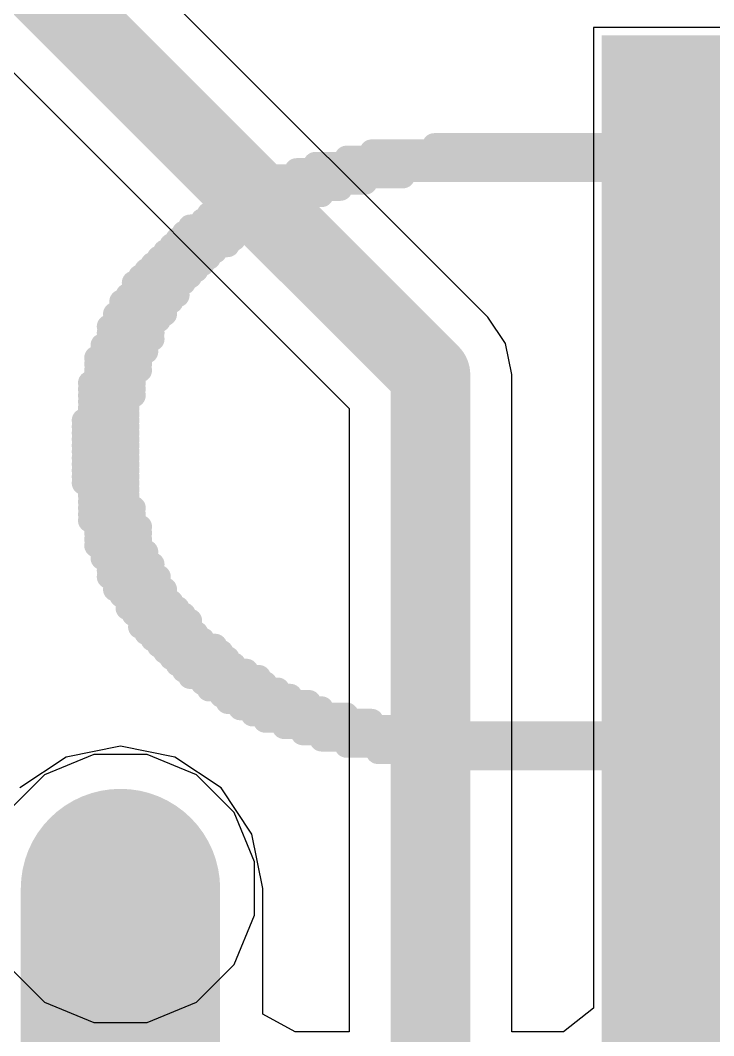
# Model space of a CAD drawing. Header units: inches. Extents: x -4 to 389, y 0 to 108.
# Drawn here: x 40.016 to 42.225, y 2.681 to 5.916 of the extents above; entities that cross this region are included whole.
import ezdxf

# ---------------------------------------------------------------- set-up
doc = ezdxf.new("R2010")
doc.units = ezdxf.units.IN
for name, color, linetype in [('Bottom Layer', 5, 'Continuous'), ('Bottom Overlay', 54, 'Continuous'), ('Drill Drawing', 1, 'Continuous'), ('Signal_1', 16, 'Continuous'), ('Signal_2', 76, 'Continuous'), ('Top Layer', 1, 'Continuous'), ('Top Paste', 8, 'Continuous'), ('Top Solder', 216, 'Continuous'), ('Via Holes', 16, 'Continuous')]:
    doc.layers.add(name, color=color, linetype=linetype)

msp = doc.modelspace()

# ---------------------------------------------------------------- hatches: boundary and pattern name
at = {"layer": 'Bottom Layer'}
h = msp.add_hatch(color=5, dxfattribs=at)
edge = h.paths.add_edge_path()
edge.add_arc((40.3352, 3.1496), 0.3, 0, 360)
at = {"layer": 'Signal_1'}
h = msp.add_hatch(color=16, dxfattribs=at)
edge = h.paths.add_edge_path()
edge.add_arc((40.3352, 3.1496), 0.3, 0, 360)
at = {"layer": 'Signal_2'}
h = msp.add_hatch(color=76, dxfattribs=at)
edge = h.paths.add_edge_path()
edge.add_arc((40.3352, 3.1496), 0.3, 0, 360)
at = {"layer": 'Top Layer'}
msp.add_hatch(color=1, dxfattribs=at).paths.add_polyline_path([(42.6692, 1.5662), (41.9692, 1.5662), (41.9692, 5.7662), (42.6692, 5.7662)])
h = msp.add_hatch(color=1, dxfattribs=at)
edge = h.paths.add_edge_path()
edge.add_arc((40.3352, 3.1496), 0.3, 0, 360)
at = {"layer": 'Top Paste'}
msp.add_hatch(color=8, dxfattribs=at).paths.add_polyline_path([(42.6692, 1.5662), (41.9692, 1.5662), (41.9692, 5.7662), (42.6692, 5.7662)])
at = {"layer": 'Top Solder'}
msp.add_hatch(color=216, dxfattribs=at).paths.add_polyline_path([(42.7708, 1.4646), (41.8676, 1.4646), (41.8676, 5.8678), (42.7708, 5.8678)])
at = {"layer": 'Via Holes'}
h = msp.add_hatch(color=7, dxfattribs=at)
edge = h.paths.add_edge_path()
edge.add_arc((40.3352, 3.1496), 0.15, 0, 360)

# ---------------------------------------------------------------- linework, layer by layer
at = {"layer": 'Bottom Layer'}
for p, q in [((40.2503, 3.5766), (40.0933, 3.5116)), ((40.4202, 3.5766), (40.2503, 3.5766)), ((40.5771, 3.5116), (40.4202, 3.5766)), ((40.0933, 3.5116), (39.9732, 3.3915)), ((40.6972, 3.3915), (40.5771, 3.5116)), ((40.7622, 3.2345), (40.6972, 3.3915)), ((40.7622, 3.0647), (40.7622, 3.2345)), ((40.6972, 2.9077), (40.7622, 3.0647)), ((39.9732, 2.9077), (40.0933, 2.7876)), ((40.5771, 2.7876), (40.6972, 2.9077)), ((40.0933, 2.7876), (40.2503, 2.7226)), ((40.4202, 2.7226), (40.5771, 2.7876)), ((40.2503, 2.7226), (40.4202, 2.7226))]:
    msp.add_line(p, q, dxfattribs=at)
at = {"layer": 'Bottom Overlay'}
for points in [[(41.1354, 5.4985, 0.0762, 0.0762, 0), (42.1125, 5.4985, 0.0762, 0.0762, 0)], [(41.3348, 5.5184, 0.0762, 0.0762, 0), (42.1125, 5.5184, 0.0762, 0.0762, 0)], [(41.0557, 5.4786, 0.0762, 0.0762, 0), (42.1125, 5.4786, 0.0762, 0.0762, 0)], [(40.8961, 5.4387, 0.0762, 0.0762, 0), (42.1125, 5.4387, 0.0762, 0.0762, 0)], [(40.956, 5.4586, 0.0762, 0.0762, 0), (42.1125, 5.4586, 0.0762, 0.0762, 0)], [(40.7964, 5.3988, 0.0762, 0.0762, 0), (41.1155, 5.3988, 0.0762, 0.0762, 0)], [(40.8363, 5.4187, 0.0762, 0.0762, 0), (41.2351, 5.4187, 0.0762, 0.0762, 0)], [(40.7566, 5.3789, 0.0762, 0.0762, 0), (41.0357, 5.3789, 0.0762, 0.0762, 0)], [(40.6768, 5.339, 0.0762, 0.0762, 0), (40.9161, 5.339, 0.0762, 0.0762, 0)], [(40.7167, 5.3589, 0.0762, 0.0762, 0), (40.9759, 5.3589, 0.0762, 0.0762, 0)], [(40.6569, 5.319, 0.0762, 0.0762, 0), (40.8762, 5.319, 0.0762, 0.0762, 0)], [(40.597, 5.2792, 0.0762, 0.0762, 0), (40.7964, 5.2792, 0.0762, 0.0762, 0)], [(40.617, 5.2991, 0.0762, 0.0762, 0), (40.8164, 5.2991, 0.0762, 0.0762, 0)], [(40.5372, 5.2393, 0.0762, 0.0762, 0), (40.7167, 5.2393, 0.0762, 0.0762, 0)], [(40.5572, 5.2592, 0.0762, 0.0762, 0), (40.7566, 5.2592, 0.0762, 0.0762, 0)], [(40.5173, 5.2193, 0.0762, 0.0762, 0), (40.6967, 5.2193, 0.0762, 0.0762, 0)], [(40.4774, 5.1795, 0.0762, 0.0762, 0), (40.6369, 5.1795, 0.0762, 0.0762, 0)], [(40.4973, 5.1994, 0.0762, 0.0762, 0), (40.6768, 5.1994, 0.0762, 0.0762, 0)], [(40.4375, 5.1396, 0.0762, 0.0762, 0), (40.597, 5.1396, 0.0762, 0.0762, 0)], [(40.4575, 5.1595, 0.0762, 0.0762, 0), (40.617, 5.1595, 0.0762, 0.0762, 0)], [(40.4176, 5.1196, 0.0762, 0.0762, 0), (40.5771, 5.1196, 0.0762, 0.0762, 0)], [(40.3777, 5.0798, 0.0762, 0.0762, 0), (40.5372, 5.0798, 0.0762, 0.0762, 0)], [(40.3976, 5.0997, 0.0762, 0.0762, 0), (40.5572, 5.0997, 0.0762, 0.0762, 0)], [(40.3777, 5.0598, 0.0762, 0.0762, 0), (40.5173, 5.0598, 0.0762, 0.0762, 0)], [(40.3378, 5.0199, 0.0762, 0.0762, 0), (40.4973, 5.0199, 0.0762, 0.0762, 0)], [(40.3577, 5.0399, 0.0762, 0.0762, 0), (40.5173, 5.0399, 0.0762, 0.0762, 0)], [(40.3179, 4.9801, 0.0762, 0.0762, 0), (40.4774, 4.9801, 0.0762, 0.0762, 0)], [(40.3378, 5, 0.0762, 0.0762, 0), (40.4774, 5, 0.0762, 0.0762, 0)], [(40.3179, 4.9601, 0.0762, 0.0762, 0), (40.4575, 4.9601, 0.0762, 0.0762, 0)], [(40.2979, 4.9402, 0.0762, 0.0762, 0), (40.4375, 4.9402, 0.0762, 0.0762, 0)], [(40.2979, 4.9202, 0.0762, 0.0762, 0), (40.4375, 4.9202, 0.0762, 0.0762, 0)], [(40.278, 4.8804, 0.0762, 0.0762, 0), (40.4176, 4.8804, 0.0762, 0.0762, 0)], [(40.2979, 4.9003, 0.0762, 0.0762, 0), (40.4375, 4.9003, 0.0762, 0.0762, 0)], [(40.278, 4.8604, 0.0762, 0.0762, 0), (40.4176, 4.8604, 0.0762, 0.0762, 0)], [(40.258, 4.8405, 0.0762, 0.0762, 0), (40.3976, 4.8405, 0.0762, 0.0762, 0)], [(40.258, 4.8205, 0.0762, 0.0762, 0), (40.3976, 4.8205, 0.0762, 0.0762, 0)], [(40.258, 4.8006, 0.0762, 0.0762, 0), (40.3976, 4.8006, 0.0762, 0.0762, 0)], [(40.2381, 4.7607, 0.0762, 0.0762, 0), (40.3777, 4.7607, 0.0762, 0.0762, 0)], [(40.258, 4.7807, 0.0762, 0.0762, 0), (40.3777, 4.7807, 0.0762, 0.0762, 0)], [(40.2381, 4.7408, 0.0762, 0.0762, 0), (40.3777, 4.7408, 0.0762, 0.0762, 0)], [(40.2381, 4.7208, 0.0762, 0.0762, 0), (40.3777, 4.7208, 0.0762, 0.0762, 0)], [(40.2381, 4.7009, 0.0762, 0.0762, 0), (40.3577, 4.7009, 0.0762, 0.0762, 0)], [(40.2381, 4.681, 0.0762, 0.0762, 0), (40.3577, 4.681, 0.0762, 0.0762, 0)], [(40.2381, 4.661, 0.0762, 0.0762, 0), (40.3577, 4.661, 0.0762, 0.0762, 0)], [(40.2182, 4.6411, 0.0762, 0.0762, 0), (40.3577, 4.6411, 0.0762, 0.0762, 0)], [(40.2182, 4.6211, 0.0762, 0.0762, 0), (40.3577, 4.6211, 0.0762, 0.0762, 0)], [(40.2182, 4.6012, 0.0762, 0.0762, 0), (40.3577, 4.6012, 0.0762, 0.0762, 0)], [(40.2182, 4.5813, 0.0762, 0.0762, 0), (40.3577, 4.5813, 0.0762, 0.0762, 0)], [(40.2182, 4.5613, 0.0762, 0.0762, 0), (40.3577, 4.5613, 0.0762, 0.0762, 0)], [(40.2182, 4.5414, 0.0762, 0.0762, 0), (40.3577, 4.5414, 0.0762, 0.0762, 0)], [(40.2182, 4.5214, 0.0762, 0.0762, 0), (40.3577, 4.5214, 0.0762, 0.0762, 0)], [(40.2182, 4.5015, 0.0762, 0.0762, 0), (40.3577, 4.5015, 0.0762, 0.0762, 0)], [(40.2182, 4.4816, 0.0762, 0.0762, 0), (40.3577, 4.4816, 0.0762, 0.0762, 0)], [(40.2182, 4.4616, 0.0762, 0.0762, 0), (40.3577, 4.4616, 0.0762, 0.0762, 0)], [(40.2182, 4.4417, 0.0762, 0.0762, 0), (40.3577, 4.4417, 0.0762, 0.0762, 0)], [(40.2381, 4.4217, 0.0762, 0.0762, 0), (40.3577, 4.4217, 0.0762, 0.0762, 0)], [(40.2381, 4.4018, 0.0762, 0.0762, 0), (40.3577, 4.4018, 0.0762, 0.0762, 0)], [(42.0128, 4.4217, 0.0762, 0.0762, 0), (42.1125, 4.4217, 0.0762, 0.0762, 0)], [(42.0128, 4.4018, 0.0762, 0.0762, 0), (42.1125, 4.4018, 0.0762, 0.0762, 0)], [(40.2381, 4.3819, 0.0762, 0.0762, 0), (40.3577, 4.3819, 0.0762, 0.0762, 0)], [(42.0128, 4.3819, 0.0762, 0.0762, 0), (42.1125, 4.3819, 0.0762, 0.0762, 0)], [(40.2381, 4.3619, 0.0762, 0.0762, 0), (40.3777, 4.3619, 0.0762, 0.0762, 0)], [(40.2381, 4.342, 0.0762, 0.0762, 0), (40.3777, 4.342, 0.0762, 0.0762, 0)], [(42.0128, 4.3619, 0.0762, 0.0762, 0), (42.1125, 4.3619, 0.0762, 0.0762, 0)], [(42.0128, 4.342, 0.0762, 0.0762, 0), (42.1125, 4.342, 0.0762, 0.0762, 0)], [(40.2381, 4.322, 0.0762, 0.0762, 0), (40.3777, 4.322, 0.0762, 0.0762, 0)], [(40.258, 4.3021, 0.0762, 0.0762, 0), (40.3976, 4.3021, 0.0762, 0.0762, 0)], [(42.0128, 4.322, 0.0762, 0.0762, 0), (42.1125, 4.322, 0.0762, 0.0762, 0)], [(42.0128, 4.3021, 0.0762, 0.0762, 0), (42.1125, 4.3021, 0.0762, 0.0762, 0)], [(40.258, 4.2822, 0.0762, 0.0762, 0), (40.3976, 4.2822, 0.0762, 0.0762, 0)], [(42.0128, 4.2822, 0.0762, 0.0762, 0), (42.1125, 4.2822, 0.0762, 0.0762, 0)], [(40.258, 4.2622, 0.0762, 0.0762, 0), (40.3976, 4.2622, 0.0762, 0.0762, 0)], [(40.258, 4.2423, 0.0762, 0.0762, 0), (40.3976, 4.2423, 0.0762, 0.0762, 0)], [(42.0128, 4.2622, 0.0762, 0.0762, 0), (42.1125, 4.2622, 0.0762, 0.0762, 0)], [(42.0128, 4.2423, 0.0762, 0.0762, 0), (42.1125, 4.2423, 0.0762, 0.0762, 0)], [(40.278, 4.2223, 0.0762, 0.0762, 0), (40.4176, 4.2223, 0.0762, 0.0762, 0)], [(40.278, 4.2024, 0.0762, 0.0762, 0), (40.4176, 4.2024, 0.0762, 0.0762, 0)], [(42.0128, 4.2223, 0.0762, 0.0762, 0), (42.1125, 4.2223, 0.0762, 0.0762, 0)], [(42.0128, 4.2024, 0.0762, 0.0762, 0), (42.1125, 4.2024, 0.0762, 0.0762, 0)], [(40.2979, 4.1825, 0.0762, 0.0762, 0), (40.4375, 4.1825, 0.0762, 0.0762, 0)], [(42.0128, 4.1825, 0.0762, 0.0762, 0), (42.1125, 4.1825, 0.0762, 0.0762, 0)], [(40.2979, 4.1625, 0.0762, 0.0762, 0), (40.4375, 4.1625, 0.0762, 0.0762, 0)], [(40.2979, 4.1426, 0.0762, 0.0762, 0), (40.4575, 4.1426, 0.0762, 0.0762, 0)], [(42.0128, 4.1625, 0.0762, 0.0762, 0), (42.1125, 4.1625, 0.0762, 0.0762, 0)], [(42.0128, 4.1426, 0.0762, 0.0762, 0), (42.1125, 4.1426, 0.0762, 0.0762, 0)], [(40.3179, 4.1226, 0.0762, 0.0762, 0), (40.4575, 4.1226, 0.0762, 0.0762, 0)], [(42.0128, 4.1226, 0.0762, 0.0762, 0), (42.1125, 4.1226, 0.0762, 0.0762, 0)], [(40.3179, 4.1027, 0.0762, 0.0762, 0), (40.4774, 4.1027, 0.0762, 0.0762, 0)], [(40.3378, 4.0828, 0.0762, 0.0762, 0), (40.4774, 4.0828, 0.0762, 0.0762, 0)], [(42.0128, 4.1027, 0.0762, 0.0762, 0), (42.1125, 4.1027, 0.0762, 0.0762, 0)], [(42.0128, 4.0828, 0.0762, 0.0762, 0), (42.1125, 4.0828, 0.0762, 0.0762, 0)], [(40.3577, 4.0628, 0.0762, 0.0762, 0), (40.4973, 4.0628, 0.0762, 0.0762, 0)], [(40.3577, 4.0429, 0.0762, 0.0762, 0), (40.5173, 4.0429, 0.0762, 0.0762, 0)], [(42.0128, 4.0628, 0.0762, 0.0762, 0), (42.1125, 4.0628, 0.0762, 0.0762, 0)], [(42.0128, 4.0429, 0.0762, 0.0762, 0), (42.1125, 4.0429, 0.0762, 0.0762, 0)], [(40.3777, 4.0229, 0.0762, 0.0762, 0), (40.5372, 4.0229, 0.0762, 0.0762, 0)], [(42.0128, 4.0229, 0.0762, 0.0762, 0), (42.1125, 4.0229, 0.0762, 0.0762, 0)], [(40.3976, 4.003, 0.0762, 0.0762, 0), (40.5572, 4.003, 0.0762, 0.0762, 0)], [(40.3976, 3.9831, 0.0762, 0.0762, 0), (40.5572, 3.9831, 0.0762, 0.0762, 0)], [(42.0128, 4.003, 0.0762, 0.0762, 0), (42.1125, 4.003, 0.0762, 0.0762, 0)], [(42.0128, 3.9831, 0.0762, 0.0762, 0), (42.1125, 3.9831, 0.0762, 0.0762, 0)], [(40.4176, 3.9631, 0.0762, 0.0762, 0), (40.5771, 3.9631, 0.0762, 0.0762, 0)], [(40.4375, 3.9432, 0.0762, 0.0762, 0), (40.597, 3.9432, 0.0762, 0.0762, 0)], [(42.0128, 3.9631, 0.0762, 0.0762, 0), (42.1125, 3.9631, 0.0762, 0.0762, 0)], [(42.0128, 3.9432, 0.0762, 0.0762, 0), (42.1125, 3.9432, 0.0762, 0.0762, 0)], [(40.4575, 3.9232, 0.0762, 0.0762, 0), (40.6369, 3.9232, 0.0762, 0.0762, 0)], [(42.0128, 3.9232, 0.0762, 0.0762, 0), (42.1125, 3.9232, 0.0762, 0.0762, 0)], [(40.4774, 3.9033, 0.0762, 0.0762, 0), (40.6569, 3.9033, 0.0762, 0.0762, 0)], [(40.4973, 3.8834, 0.0762, 0.0762, 0), (40.6768, 3.8834, 0.0762, 0.0762, 0)], [(42.0128, 3.9033, 0.0762, 0.0762, 0), (42.1125, 3.9033, 0.0762, 0.0762, 0)], [(42.0128, 3.8834, 0.0762, 0.0762, 0), (42.1125, 3.8834, 0.0762, 0.0762, 0)], [(40.5173, 3.8634, 0.0762, 0.0762, 0), (40.6967, 3.8634, 0.0762, 0.0762, 0)], [(42.0128, 3.8634, 0.0762, 0.0762, 0), (42.1125, 3.8634, 0.0762, 0.0762, 0)], [(40.5372, 3.8435, 0.0762, 0.0762, 0), (40.7366, 3.8435, 0.0762, 0.0762, 0)], [(40.5572, 3.8235, 0.0762, 0.0762, 0), (40.7765, 3.8235, 0.0762, 0.0762, 0)], [(42.0128, 3.8435, 0.0762, 0.0762, 0), (42.1125, 3.8435, 0.0762, 0.0762, 0)], [(42.0128, 3.8235, 0.0762, 0.0762, 0), (42.1125, 3.8235, 0.0762, 0.0762, 0)], [(40.597, 3.8036, 0.0762, 0.0762, 0), (40.7964, 3.8036, 0.0762, 0.0762, 0)], [(40.617, 3.7837, 0.0762, 0.0762, 0), (40.8363, 3.7837, 0.0762, 0.0762, 0)], [(42.0128, 3.8036, 0.0762, 0.0762, 0), (42.1125, 3.8036, 0.0762, 0.0762, 0)], [(42.0128, 3.7837, 0.0762, 0.0762, 0), (42.1125, 3.7837, 0.0762, 0.0762, 0)], [(40.6569, 3.7637, 0.0762, 0.0762, 0), (40.8762, 3.7637, 0.0762, 0.0762, 0)], [(42.0128, 3.7637, 0.0762, 0.0762, 0), (42.1125, 3.7637, 0.0762, 0.0762, 0)], [(40.6768, 3.7438, 0.0762, 0.0762, 0), (40.936, 3.7438, 0.0762, 0.0762, 0)], [(40.7167, 3.7238, 0.0762, 0.0762, 0), (40.9759, 3.7238, 0.0762, 0.0762, 0)], [(42.0128, 3.7438, 0.0762, 0.0762, 0), (42.1125, 3.7438, 0.0762, 0.0762, 0)], [(42.0128, 3.7238, 0.0762, 0.0762, 0), (42.1125, 3.7238, 0.0762, 0.0762, 0)], [(40.7566, 3.7039, 0.0762, 0.0762, 0), (41.0557, 3.7039, 0.0762, 0.0762, 0)], [(40.7964, 3.684, 0.0762, 0.0762, 0), (41.1354, 3.684, 0.0762, 0.0762, 0)], [(42.0128, 3.7039, 0.0762, 0.0762, 0), (42.1125, 3.7039, 0.0762, 0.0762, 0)], [(42.0128, 3.684, 0.0762, 0.0762, 0), (42.1125, 3.684, 0.0762, 0.0762, 0)], [(40.8563, 3.664, 0.0762, 0.0762, 0), (41.275, 3.664, 0.0762, 0.0762, 0)], [(42.0128, 3.664, 0.0762, 0.0762, 0), (42.1125, 3.664, 0.0762, 0.0762, 0)], [(40.9161, 3.6441, 0.0762, 0.0762, 0), (42.1125, 3.6441, 0.0762, 0.0762, 0)], [(40.9759, 3.6241, 0.0762, 0.0762, 0), (42.1125, 3.6241, 0.0762, 0.0762, 0)], [(41.0557, 3.6042, 0.0762, 0.0762, 0), (42.1125, 3.6042, 0.0762, 0.0762, 0)], [(41.1554, 3.5843, 0.0762, 0.0762, 0), (42.1125, 3.5843, 0.0762, 0.0762, 0)], [(41.3149, 3.5643, 0.0762, 0.0762, 0), (42.1125, 3.5643, 0.0762, 0.0762, 0)]]:
    msp.add_lwpolyline(points, format="xyseb", dxfattribs=at)
for points in [[(41.1164, 5.4985, 0.0381, 0.0381, 1), (41.1545, 5.4985, 0.0381, 0.0381, 1)], [(41.3158, 5.5184, 0.0381, 0.0381, 1), (41.3539, 5.5184, 0.0381, 0.0381, 1)], [(42.0934, 5.5184, 0.0381, 0.0381, 1), (42.1315, 5.5184, 0.0381, 0.0381, 1)], [(42.0934, 5.4985, 0.0381, 0.0381, 1), (42.1315, 5.4985, 0.0381, 0.0381, 1)], [(41.0366, 5.4786, 0.0381, 0.0381, 1), (41.0747, 5.4786, 0.0381, 0.0381, 1)], [(42.0934, 5.4786, 0.0381, 0.0381, 1), (42.1315, 5.4786, 0.0381, 0.0381, 1)], [(40.8771, 5.4387, 0.0381, 0.0381, 1), (40.9152, 5.4387, 0.0381, 0.0381, 1)], [(40.9369, 5.4586, 0.0381, 0.0381, 1), (40.975, 5.4586, 0.0381, 0.0381, 1)], [(42.0934, 5.4586, 0.0381, 0.0381, 1), (42.1315, 5.4586, 0.0381, 0.0381, 1)], [(42.0934, 5.4387, 0.0381, 0.0381, 1), (42.1315, 5.4387, 0.0381, 0.0381, 1)], [(40.7774, 5.3988, 0.0381, 0.0381, 1), (40.8155, 5.3988, 0.0381, 0.0381, 1)], [(40.8173, 5.4187, 0.0381, 0.0381, 1), (40.8554, 5.4187, 0.0381, 0.0381, 1)], [(41.0964, 5.3988, 0.0381, 0.0381, 1), (41.1345, 5.3988, 0.0381, 0.0381, 1)], [(41.2161, 5.4187, 0.0381, 0.0381, 1), (41.2542, 5.4187, 0.0381, 0.0381, 1)], [(40.7375, 5.3789, 0.0381, 0.0381, 1), (40.7756, 5.3789, 0.0381, 0.0381, 1)], [(41.0167, 5.3789, 0.0381, 0.0381, 1), (41.0548, 5.3789, 0.0381, 0.0381, 1)], [(40.6577, 5.339, 0.0381, 0.0381, 1), (40.6958, 5.339, 0.0381, 0.0381, 1)], [(40.6976, 5.3589, 0.0381, 0.0381, 1), (40.7357, 5.3589, 0.0381, 0.0381, 1)], [(40.897, 5.339, 0.0381, 0.0381, 1), (40.9351, 5.339, 0.0381, 0.0381, 1)], [(40.9568, 5.3589, 0.0381, 0.0381, 1), (40.9949, 5.3589, 0.0381, 0.0381, 1)], [(40.6378, 5.319, 0.0381, 0.0381, 1), (40.6759, 5.319, 0.0381, 0.0381, 1)], [(40.8571, 5.319, 0.0381, 0.0381, 1), (40.8952, 5.319, 0.0381, 0.0381, 1)], [(40.578, 5.2792, 0.0381, 0.0381, 1), (40.6161, 5.2792, 0.0381, 0.0381, 1)], [(40.5979, 5.2991, 0.0381, 0.0381, 1), (40.636, 5.2991, 0.0381, 0.0381, 1)], [(40.7774, 5.2792, 0.0381, 0.0381, 1), (40.8155, 5.2792, 0.0381, 0.0381, 1)], [(40.7973, 5.2991, 0.0381, 0.0381, 1), (40.8354, 5.2991, 0.0381, 0.0381, 1)], [(40.5182, 5.2393, 0.0381, 0.0381, 1), (40.5563, 5.2393, 0.0381, 0.0381, 1)], [(40.5381, 5.2592, 0.0381, 0.0381, 1), (40.5762, 5.2592, 0.0381, 0.0381, 1)], [(40.6976, 5.2393, 0.0381, 0.0381, 1), (40.7357, 5.2393, 0.0381, 0.0381, 1)], [(40.7375, 5.2592, 0.0381, 0.0381, 1), (40.7756, 5.2592, 0.0381, 0.0381, 1)], [(40.4982, 5.2193, 0.0381, 0.0381, 1), (40.5363, 5.2193, 0.0381, 0.0381, 1)], [(40.6777, 5.2193, 0.0381, 0.0381, 1), (40.7158, 5.2193, 0.0381, 0.0381, 1)], [(40.4583, 5.1795, 0.0381, 0.0381, 1), (40.4964, 5.1795, 0.0381, 0.0381, 1)], [(40.4783, 5.1994, 0.0381, 0.0381, 1), (40.5164, 5.1994, 0.0381, 0.0381, 1)], [(40.6179, 5.1795, 0.0381, 0.0381, 1), (40.656, 5.1795, 0.0381, 0.0381, 1)], [(40.6577, 5.1994, 0.0381, 0.0381, 1), (40.6958, 5.1994, 0.0381, 0.0381, 1)], [(40.4185, 5.1396, 0.0381, 0.0381, 1), (40.4566, 5.1396, 0.0381, 0.0381, 1)], [(40.4384, 5.1595, 0.0381, 0.0381, 1), (40.4765, 5.1595, 0.0381, 0.0381, 1)], [(40.578, 5.1396, 0.0381, 0.0381, 1), (40.6161, 5.1396, 0.0381, 0.0381, 1)], [(40.5979, 5.1595, 0.0381, 0.0381, 1), (40.636, 5.1595, 0.0381, 0.0381, 1)], [(40.3985, 5.1196, 0.0381, 0.0381, 1), (40.4366, 5.1196, 0.0381, 0.0381, 1)], [(40.558, 5.1196, 0.0381, 0.0381, 1), (40.5961, 5.1196, 0.0381, 0.0381, 1)], [(40.3586, 5.0798, 0.0381, 0.0381, 1), (40.3967, 5.0798, 0.0381, 0.0381, 1)], [(40.3786, 5.0997, 0.0381, 0.0381, 1), (40.4167, 5.0997, 0.0381, 0.0381, 1)], [(40.5182, 5.0798, 0.0381, 0.0381, 1), (40.5563, 5.0798, 0.0381, 0.0381, 1)], [(40.5381, 5.0997, 0.0381, 0.0381, 1), (40.5762, 5.0997, 0.0381, 0.0381, 1)], [(40.3586, 5.0598, 0.0381, 0.0381, 1), (40.3967, 5.0598, 0.0381, 0.0381, 1)], [(40.4982, 5.0598, 0.0381, 0.0381, 1), (40.5363, 5.0598, 0.0381, 0.0381, 1)], [(40.3188, 5.0199, 0.0381, 0.0381, 1), (40.3569, 5.0199, 0.0381, 0.0381, 1)], [(40.3387, 5.0399, 0.0381, 0.0381, 1), (40.3768, 5.0399, 0.0381, 0.0381, 1)], [(40.4783, 5.0199, 0.0381, 0.0381, 1), (40.5164, 5.0199, 0.0381, 0.0381, 1)], [(40.4982, 5.0399, 0.0381, 0.0381, 1), (40.5363, 5.0399, 0.0381, 0.0381, 1)], [(40.2988, 4.9801, 0.0381, 0.0381, 1), (40.3369, 4.9801, 0.0381, 0.0381, 1)], [(40.3188, 5, 0.0381, 0.0381, 1), (40.3569, 5, 0.0381, 0.0381, 1)], [(40.4583, 5, 0.0381, 0.0381, 1), (40.4964, 5, 0.0381, 0.0381, 1)], [(40.4583, 4.9801, 0.0381, 0.0381, 1), (40.4964, 4.9801, 0.0381, 0.0381, 1)], [(40.2988, 4.9601, 0.0381, 0.0381, 1), (40.3369, 4.9601, 0.0381, 0.0381, 1)], [(40.4384, 4.9601, 0.0381, 0.0381, 1), (40.4765, 4.9601, 0.0381, 0.0381, 1)], [(40.2789, 4.9402, 0.0381, 0.0381, 1), (40.317, 4.9402, 0.0381, 0.0381, 1)], [(40.2789, 4.9202, 0.0381, 0.0381, 1), (40.317, 4.9202, 0.0381, 0.0381, 1)], [(40.4185, 4.9402, 0.0381, 0.0381, 1), (40.4566, 4.9402, 0.0381, 0.0381, 1)], [(40.4185, 4.9202, 0.0381, 0.0381, 1), (40.4566, 4.9202, 0.0381, 0.0381, 1)], [(40.2589, 4.8804, 0.0381, 0.0381, 1), (40.297, 4.8804, 0.0381, 0.0381, 1)], [(40.2789, 4.9003, 0.0381, 0.0381, 1), (40.317, 4.9003, 0.0381, 0.0381, 1)], [(40.3985, 4.8804, 0.0381, 0.0381, 1), (40.4366, 4.8804, 0.0381, 0.0381, 1)], [(40.4185, 4.9003, 0.0381, 0.0381, 1), (40.4566, 4.9003, 0.0381, 0.0381, 1)], [(40.2589, 4.8604, 0.0381, 0.0381, 1), (40.297, 4.8604, 0.0381, 0.0381, 1)], [(40.3985, 4.8604, 0.0381, 0.0381, 1), (40.4366, 4.8604, 0.0381, 0.0381, 1)], [(40.239, 4.8405, 0.0381, 0.0381, 1), (40.2771, 4.8405, 0.0381, 0.0381, 1)], [(40.239, 4.8205, 0.0381, 0.0381, 1), (40.2771, 4.8205, 0.0381, 0.0381, 1)], [(40.3786, 4.8405, 0.0381, 0.0381, 1), (40.4167, 4.8405, 0.0381, 0.0381, 1)], [(40.3786, 4.8205, 0.0381, 0.0381, 1), (40.4167, 4.8205, 0.0381, 0.0381, 1)], [(40.239, 4.8006, 0.0381, 0.0381, 1), (40.2771, 4.8006, 0.0381, 0.0381, 1)], [(40.3786, 4.8006, 0.0381, 0.0381, 1), (40.4167, 4.8006, 0.0381, 0.0381, 1)], [(40.2191, 4.7607, 0.0381, 0.0381, 1), (40.2572, 4.7607, 0.0381, 0.0381, 1)], [(40.239, 4.7807, 0.0381, 0.0381, 1), (40.2771, 4.7807, 0.0381, 0.0381, 1)], [(40.3586, 4.7807, 0.0381, 0.0381, 1), (40.3967, 4.7807, 0.0381, 0.0381, 1)], [(40.3586, 4.7607, 0.0381, 0.0381, 1), (40.3967, 4.7607, 0.0381, 0.0381, 1)], [(40.2191, 4.7408, 0.0381, 0.0381, 1), (40.2572, 4.7408, 0.0381, 0.0381, 1)], [(40.2191, 4.7208, 0.0381, 0.0381, 1), (40.2572, 4.7208, 0.0381, 0.0381, 1)], [(40.3586, 4.7408, 0.0381, 0.0381, 1), (40.3967, 4.7408, 0.0381, 0.0381, 1)], [(40.3586, 4.7208, 0.0381, 0.0381, 1), (40.3967, 4.7208, 0.0381, 0.0381, 1)], [(40.2191, 4.7009, 0.0381, 0.0381, 1), (40.2572, 4.7009, 0.0381, 0.0381, 1)], [(40.3387, 4.7009, 0.0381, 0.0381, 1), (40.3768, 4.7009, 0.0381, 0.0381, 1)], [(40.2191, 4.681, 0.0381, 0.0381, 1), (40.2572, 4.681, 0.0381, 0.0381, 1)], [(40.2191, 4.661, 0.0381, 0.0381, 1), (40.2572, 4.661, 0.0381, 0.0381, 1)], [(40.3387, 4.681, 0.0381, 0.0381, 1), (40.3768, 4.681, 0.0381, 0.0381, 1)], [(40.3387, 4.661, 0.0381, 0.0381, 1), (40.3768, 4.661, 0.0381, 0.0381, 1)], [(40.1991, 4.6411, 0.0381, 0.0381, 1), (40.2372, 4.6411, 0.0381, 0.0381, 1)], [(40.3387, 4.6411, 0.0381, 0.0381, 1), (40.3768, 4.6411, 0.0381, 0.0381, 1)], [(40.1991, 4.6211, 0.0381, 0.0381, 1), (40.2372, 4.6211, 0.0381, 0.0381, 1)], [(40.1991, 4.6012, 0.0381, 0.0381, 1), (40.2372, 4.6012, 0.0381, 0.0381, 1)], [(40.3387, 4.6211, 0.0381, 0.0381, 1), (40.3768, 4.6211, 0.0381, 0.0381, 1)], [(40.3387, 4.6012, 0.0381, 0.0381, 1), (40.3768, 4.6012, 0.0381, 0.0381, 1)], [(40.1991, 4.5813, 0.0381, 0.0381, 1), (40.2372, 4.5813, 0.0381, 0.0381, 1)], [(40.1991, 4.5613, 0.0381, 0.0381, 1), (40.2372, 4.5613, 0.0381, 0.0381, 1)], [(40.3387, 4.5813, 0.0381, 0.0381, 1), (40.3768, 4.5813, 0.0381, 0.0381, 1)], [(40.3387, 4.5613, 0.0381, 0.0381, 1), (40.3768, 4.5613, 0.0381, 0.0381, 1)], [(40.1991, 4.5414, 0.0381, 0.0381, 1), (40.2372, 4.5414, 0.0381, 0.0381, 1)], [(40.3387, 4.5414, 0.0381, 0.0381, 1), (40.3768, 4.5414, 0.0381, 0.0381, 1)], [(40.1991, 4.5214, 0.0381, 0.0381, 1), (40.2372, 4.5214, 0.0381, 0.0381, 1)], [(40.1991, 4.5015, 0.0381, 0.0381, 1), (40.2372, 4.5015, 0.0381, 0.0381, 1)], [(40.3387, 4.5214, 0.0381, 0.0381, 1), (40.3768, 4.5214, 0.0381, 0.0381, 1)], [(40.3387, 4.5015, 0.0381, 0.0381, 1), (40.3768, 4.5015, 0.0381, 0.0381, 1)], [(40.1991, 4.4816, 0.0381, 0.0381, 1), (40.2372, 4.4816, 0.0381, 0.0381, 1)], [(40.1991, 4.4616, 0.0381, 0.0381, 1), (40.2372, 4.4616, 0.0381, 0.0381, 1)], [(40.3387, 4.4816, 0.0381, 0.0381, 1), (40.3768, 4.4816, 0.0381, 0.0381, 1)], [(40.3387, 4.4616, 0.0381, 0.0381, 1), (40.3768, 4.4616, 0.0381, 0.0381, 1)], [(40.1991, 4.4417, 0.0381, 0.0381, 1), (40.2372, 4.4417, 0.0381, 0.0381, 1)], [(40.3387, 4.4417, 0.0381, 0.0381, 1), (40.3768, 4.4417, 0.0381, 0.0381, 1)], [(40.2191, 4.4217, 0.0381, 0.0381, 1), (40.2572, 4.4217, 0.0381, 0.0381, 1)], [(40.2191, 4.4018, 0.0381, 0.0381, 1), (40.2572, 4.4018, 0.0381, 0.0381, 1)], [(40.3387, 4.4217, 0.0381, 0.0381, 1), (40.3768, 4.4217, 0.0381, 0.0381, 1)], [(40.3387, 4.4018, 0.0381, 0.0381, 1), (40.3768, 4.4018, 0.0381, 0.0381, 1)], [(41.9937, 4.4217, 0.0381, 0.0381, 1), (42.0318, 4.4217, 0.0381, 0.0381, 1)], [(41.9937, 4.4018, 0.0381, 0.0381, 1), (42.0318, 4.4018, 0.0381, 0.0381, 1)], [(42.0934, 4.4217, 0.0381, 0.0381, 1), (42.1315, 4.4217, 0.0381, 0.0381, 1)], [(42.0934, 4.4018, 0.0381, 0.0381, 1), (42.1315, 4.4018, 0.0381, 0.0381, 1)], [(40.2191, 4.3819, 0.0381, 0.0381, 1), (40.2572, 4.3819, 0.0381, 0.0381, 1)], [(40.3387, 4.3819, 0.0381, 0.0381, 1), (40.3768, 4.3819, 0.0381, 0.0381, 1)], [(41.9937, 4.3819, 0.0381, 0.0381, 1), (42.0318, 4.3819, 0.0381, 0.0381, 1)], [(42.0934, 4.3819, 0.0381, 0.0381, 1), (42.1315, 4.3819, 0.0381, 0.0381, 1)], [(40.2191, 4.3619, 0.0381, 0.0381, 1), (40.2572, 4.3619, 0.0381, 0.0381, 1)], [(40.2191, 4.342, 0.0381, 0.0381, 1), (40.2572, 4.342, 0.0381, 0.0381, 1)], [(40.3586, 4.3619, 0.0381, 0.0381, 1), (40.3967, 4.3619, 0.0381, 0.0381, 1)], [(40.3586, 4.342, 0.0381, 0.0381, 1), (40.3967, 4.342, 0.0381, 0.0381, 1)], [(41.9937, 4.3619, 0.0381, 0.0381, 1), (42.0318, 4.3619, 0.0381, 0.0381, 1)], [(41.9937, 4.342, 0.0381, 0.0381, 1), (42.0318, 4.342, 0.0381, 0.0381, 1)], [(42.0934, 4.3619, 0.0381, 0.0381, 1), (42.1315, 4.3619, 0.0381, 0.0381, 1)], [(42.0934, 4.342, 0.0381, 0.0381, 1), (42.1315, 4.342, 0.0381, 0.0381, 1)], [(40.2191, 4.322, 0.0381, 0.0381, 1), (40.2572, 4.322, 0.0381, 0.0381, 1)], [(40.239, 4.3021, 0.0381, 0.0381, 1), (40.2771, 4.3021, 0.0381, 0.0381, 1)], [(40.3586, 4.322, 0.0381, 0.0381, 1), (40.3967, 4.322, 0.0381, 0.0381, 1)], [(40.3786, 4.3021, 0.0381, 0.0381, 1), (40.4167, 4.3021, 0.0381, 0.0381, 1)], [(41.9937, 4.322, 0.0381, 0.0381, 1), (42.0318, 4.322, 0.0381, 0.0381, 1)], [(41.9937, 4.3021, 0.0381, 0.0381, 1), (42.0318, 4.3021, 0.0381, 0.0381, 1)], [(42.0934, 4.322, 0.0381, 0.0381, 1), (42.1315, 4.322, 0.0381, 0.0381, 1)], [(42.0934, 4.3021, 0.0381, 0.0381, 1), (42.1315, 4.3021, 0.0381, 0.0381, 1)], [(40.239, 4.2822, 0.0381, 0.0381, 1), (40.2771, 4.2822, 0.0381, 0.0381, 1)], [(40.3786, 4.2822, 0.0381, 0.0381, 1), (40.4167, 4.2822, 0.0381, 0.0381, 1)], [(41.9937, 4.2822, 0.0381, 0.0381, 1), (42.0318, 4.2822, 0.0381, 0.0381, 1)], [(42.0934, 4.2822, 0.0381, 0.0381, 1), (42.1315, 4.2822, 0.0381, 0.0381, 1)], [(40.239, 4.2622, 0.0381, 0.0381, 1), (40.2771, 4.2622, 0.0381, 0.0381, 1)], [(40.239, 4.2423, 0.0381, 0.0381, 1), (40.2771, 4.2423, 0.0381, 0.0381, 1)], [(40.3786, 4.2622, 0.0381, 0.0381, 1), (40.4167, 4.2622, 0.0381, 0.0381, 1)], [(40.3786, 4.2423, 0.0381, 0.0381, 1), (40.4167, 4.2423, 0.0381, 0.0381, 1)], [(41.9937, 4.2622, 0.0381, 0.0381, 1), (42.0318, 4.2622, 0.0381, 0.0381, 1)], [(41.9937, 4.2423, 0.0381, 0.0381, 1), (42.0318, 4.2423, 0.0381, 0.0381, 1)], [(42.0934, 4.2622, 0.0381, 0.0381, 1), (42.1315, 4.2622, 0.0381, 0.0381, 1)], [(42.0934, 4.2423, 0.0381, 0.0381, 1), (42.1315, 4.2423, 0.0381, 0.0381, 1)], [(40.2589, 4.2223, 0.0381, 0.0381, 1), (40.297, 4.2223, 0.0381, 0.0381, 1)], [(40.2589, 4.2024, 0.0381, 0.0381, 1), (40.297, 4.2024, 0.0381, 0.0381, 1)], [(40.3985, 4.2223, 0.0381, 0.0381, 1), (40.4366, 4.2223, 0.0381, 0.0381, 1)], [(40.3985, 4.2024, 0.0381, 0.0381, 1), (40.4366, 4.2024, 0.0381, 0.0381, 1)], [(41.9937, 4.2223, 0.0381, 0.0381, 1), (42.0318, 4.2223, 0.0381, 0.0381, 1)], [(41.9937, 4.2024, 0.0381, 0.0381, 1), (42.0318, 4.2024, 0.0381, 0.0381, 1)], [(42.0934, 4.2223, 0.0381, 0.0381, 1), (42.1315, 4.2223, 0.0381, 0.0381, 1)], [(42.0934, 4.2024, 0.0381, 0.0381, 1), (42.1315, 4.2024, 0.0381, 0.0381, 1)], [(40.2789, 4.1825, 0.0381, 0.0381, 1), (40.317, 4.1825, 0.0381, 0.0381, 1)], [(40.4185, 4.1825, 0.0381, 0.0381, 1), (40.4566, 4.1825, 0.0381, 0.0381, 1)], [(41.9937, 4.1825, 0.0381, 0.0381, 1), (42.0318, 4.1825, 0.0381, 0.0381, 1)], [(42.0934, 4.1825, 0.0381, 0.0381, 1), (42.1315, 4.1825, 0.0381, 0.0381, 1)], [(40.2789, 4.1625, 0.0381, 0.0381, 1), (40.317, 4.1625, 0.0381, 0.0381, 1)], [(40.2789, 4.1426, 0.0381, 0.0381, 1), (40.317, 4.1426, 0.0381, 0.0381, 1)], [(40.4185, 4.1625, 0.0381, 0.0381, 1), (40.4566, 4.1625, 0.0381, 0.0381, 1)], [(40.4384, 4.1426, 0.0381, 0.0381, 1), (40.4765, 4.1426, 0.0381, 0.0381, 1)], [(41.9937, 4.1625, 0.0381, 0.0381, 1), (42.0318, 4.1625, 0.0381, 0.0381, 1)], [(41.9937, 4.1426, 0.0381, 0.0381, 1), (42.0318, 4.1426, 0.0381, 0.0381, 1)], [(42.0934, 4.1625, 0.0381, 0.0381, 1), (42.1315, 4.1625, 0.0381, 0.0381, 1)], [(42.0934, 4.1426, 0.0381, 0.0381, 1), (42.1315, 4.1426, 0.0381, 0.0381, 1)], [(40.2988, 4.1226, 0.0381, 0.0381, 1), (40.3369, 4.1226, 0.0381, 0.0381, 1)], [(40.4384, 4.1226, 0.0381, 0.0381, 1), (40.4765, 4.1226, 0.0381, 0.0381, 1)], [(41.9937, 4.1226, 0.0381, 0.0381, 1), (42.0318, 4.1226, 0.0381, 0.0381, 1)], [(42.0934, 4.1226, 0.0381, 0.0381, 1), (42.1315, 4.1226, 0.0381, 0.0381, 1)], [(40.2988, 4.1027, 0.0381, 0.0381, 1), (40.3369, 4.1027, 0.0381, 0.0381, 1)], [(40.3188, 4.0828, 0.0381, 0.0381, 1), (40.3569, 4.0828, 0.0381, 0.0381, 1)], [(40.4583, 4.1027, 0.0381, 0.0381, 1), (40.4964, 4.1027, 0.0381, 0.0381, 1)], [(40.4583, 4.0828, 0.0381, 0.0381, 1), (40.4964, 4.0828, 0.0381, 0.0381, 1)], [(41.9937, 4.1027, 0.0381, 0.0381, 1), (42.0318, 4.1027, 0.0381, 0.0381, 1)], [(41.9937, 4.0828, 0.0381, 0.0381, 1), (42.0318, 4.0828, 0.0381, 0.0381, 1)], [(42.0934, 4.1027, 0.0381, 0.0381, 1), (42.1315, 4.1027, 0.0381, 0.0381, 1)], [(42.0934, 4.0828, 0.0381, 0.0381, 1), (42.1315, 4.0828, 0.0381, 0.0381, 1)], [(40.3387, 4.0628, 0.0381, 0.0381, 1), (40.3768, 4.0628, 0.0381, 0.0381, 1)], [(40.3387, 4.0429, 0.0381, 0.0381, 1), (40.3768, 4.0429, 0.0381, 0.0381, 1)], [(40.4783, 4.0628, 0.0381, 0.0381, 1), (40.5164, 4.0628, 0.0381, 0.0381, 1)], [(40.4982, 4.0429, 0.0381, 0.0381, 1), (40.5363, 4.0429, 0.0381, 0.0381, 1)], [(41.9937, 4.0628, 0.0381, 0.0381, 1), (42.0318, 4.0628, 0.0381, 0.0381, 1)], [(41.9937, 4.0429, 0.0381, 0.0381, 1), (42.0318, 4.0429, 0.0381, 0.0381, 1)], [(42.0934, 4.0628, 0.0381, 0.0381, 1), (42.1315, 4.0628, 0.0381, 0.0381, 1)], [(42.0934, 4.0429, 0.0381, 0.0381, 1), (42.1315, 4.0429, 0.0381, 0.0381, 1)], [(40.3586, 4.0229, 0.0381, 0.0381, 1), (40.3967, 4.0229, 0.0381, 0.0381, 1)], [(40.5182, 4.0229, 0.0381, 0.0381, 1), (40.5563, 4.0229, 0.0381, 0.0381, 1)], [(41.9937, 4.0229, 0.0381, 0.0381, 1), (42.0318, 4.0229, 0.0381, 0.0381, 1)], [(42.0934, 4.0229, 0.0381, 0.0381, 1), (42.1315, 4.0229, 0.0381, 0.0381, 1)], [(40.3786, 4.003, 0.0381, 0.0381, 1), (40.4167, 4.003, 0.0381, 0.0381, 1)], [(40.3786, 3.9831, 0.0381, 0.0381, 1), (40.4167, 3.9831, 0.0381, 0.0381, 1)], [(40.5381, 4.003, 0.0381, 0.0381, 1), (40.5762, 4.003, 0.0381, 0.0381, 1)], [(40.5381, 3.9831, 0.0381, 0.0381, 1), (40.5762, 3.9831, 0.0381, 0.0381, 1)], [(41.9937, 4.003, 0.0381, 0.0381, 1), (42.0318, 4.003, 0.0381, 0.0381, 1)], [(41.9937, 3.9831, 0.0381, 0.0381, 1), (42.0318, 3.9831, 0.0381, 0.0381, 1)], [(42.0934, 4.003, 0.0381, 0.0381, 1), (42.1315, 4.003, 0.0381, 0.0381, 1)], [(42.0934, 3.9831, 0.0381, 0.0381, 1), (42.1315, 3.9831, 0.0381, 0.0381, 1)], [(40.3985, 3.9631, 0.0381, 0.0381, 1), (40.4366, 3.9631, 0.0381, 0.0381, 1)], [(40.4185, 3.9432, 0.0381, 0.0381, 1), (40.4566, 3.9432, 0.0381, 0.0381, 1)], [(40.558, 3.9631, 0.0381, 0.0381, 1), (40.5961, 3.9631, 0.0381, 0.0381, 1)], [(40.578, 3.9432, 0.0381, 0.0381, 1), (40.6161, 3.9432, 0.0381, 0.0381, 1)], [(41.9937, 3.9631, 0.0381, 0.0381, 1), (42.0318, 3.9631, 0.0381, 0.0381, 1)], [(41.9937, 3.9432, 0.0381, 0.0381, 1), (42.0318, 3.9432, 0.0381, 0.0381, 1)], [(42.0934, 3.9631, 0.0381, 0.0381, 1), (42.1315, 3.9631, 0.0381, 0.0381, 1)], [(42.0934, 3.9432, 0.0381, 0.0381, 1), (42.1315, 3.9432, 0.0381, 0.0381, 1)], [(40.4384, 3.9232, 0.0381, 0.0381, 1), (40.4765, 3.9232, 0.0381, 0.0381, 1)], [(40.6179, 3.9232, 0.0381, 0.0381, 1), (40.656, 3.9232, 0.0381, 0.0381, 1)], [(41.9937, 3.9232, 0.0381, 0.0381, 1), (42.0318, 3.9232, 0.0381, 0.0381, 1)], [(42.0934, 3.9232, 0.0381, 0.0381, 1), (42.1315, 3.9232, 0.0381, 0.0381, 1)], [(40.4583, 3.9033, 0.0381, 0.0381, 1), (40.4964, 3.9033, 0.0381, 0.0381, 1)], [(40.4783, 3.8834, 0.0381, 0.0381, 1), (40.5164, 3.8834, 0.0381, 0.0381, 1)], [(40.6378, 3.9033, 0.0381, 0.0381, 1), (40.6759, 3.9033, 0.0381, 0.0381, 1)], [(40.6577, 3.8834, 0.0381, 0.0381, 1), (40.6958, 3.8834, 0.0381, 0.0381, 1)], [(41.9937, 3.9033, 0.0381, 0.0381, 1), (42.0318, 3.9033, 0.0381, 0.0381, 1)], [(41.9937, 3.8834, 0.0381, 0.0381, 1), (42.0318, 3.8834, 0.0381, 0.0381, 1)], [(42.0934, 3.9033, 0.0381, 0.0381, 1), (42.1315, 3.9033, 0.0381, 0.0381, 1)], [(42.0934, 3.8834, 0.0381, 0.0381, 1), (42.1315, 3.8834, 0.0381, 0.0381, 1)], [(40.4982, 3.8634, 0.0381, 0.0381, 1), (40.5363, 3.8634, 0.0381, 0.0381, 1)], [(40.6777, 3.8634, 0.0381, 0.0381, 1), (40.7158, 3.8634, 0.0381, 0.0381, 1)], [(41.9937, 3.8634, 0.0381, 0.0381, 1), (42.0318, 3.8634, 0.0381, 0.0381, 1)], [(42.0934, 3.8634, 0.0381, 0.0381, 1), (42.1315, 3.8634, 0.0381, 0.0381, 1)], [(40.5182, 3.8435, 0.0381, 0.0381, 1), (40.5563, 3.8435, 0.0381, 0.0381, 1)], [(40.5381, 3.8235, 0.0381, 0.0381, 1), (40.5762, 3.8235, 0.0381, 0.0381, 1)], [(40.7176, 3.8435, 0.0381, 0.0381, 1), (40.7557, 3.8435, 0.0381, 0.0381, 1)], [(40.7574, 3.8235, 0.0381, 0.0381, 1), (40.7955, 3.8235, 0.0381, 0.0381, 1)], [(41.9937, 3.8435, 0.0381, 0.0381, 1), (42.0318, 3.8435, 0.0381, 0.0381, 1)], [(41.9937, 3.8235, 0.0381, 0.0381, 1), (42.0318, 3.8235, 0.0381, 0.0381, 1)], [(42.0934, 3.8435, 0.0381, 0.0381, 1), (42.1315, 3.8435, 0.0381, 0.0381, 1)], [(42.0934, 3.8235, 0.0381, 0.0381, 1), (42.1315, 3.8235, 0.0381, 0.0381, 1)], [(40.578, 3.8036, 0.0381, 0.0381, 1), (40.6161, 3.8036, 0.0381, 0.0381, 1)], [(40.5979, 3.7837, 0.0381, 0.0381, 1), (40.636, 3.7837, 0.0381, 0.0381, 1)], [(40.7774, 3.8036, 0.0381, 0.0381, 1), (40.8155, 3.8036, 0.0381, 0.0381, 1)], [(40.8173, 3.7837, 0.0381, 0.0381, 1), (40.8554, 3.7837, 0.0381, 0.0381, 1)], [(41.9937, 3.8036, 0.0381, 0.0381, 1), (42.0318, 3.8036, 0.0381, 0.0381, 1)], [(41.9937, 3.7837, 0.0381, 0.0381, 1), (42.0318, 3.7837, 0.0381, 0.0381, 1)], [(42.0934, 3.8036, 0.0381, 0.0381, 1), (42.1315, 3.8036, 0.0381, 0.0381, 1)], [(42.0934, 3.7837, 0.0381, 0.0381, 1), (42.1315, 3.7837, 0.0381, 0.0381, 1)], [(40.6378, 3.7637, 0.0381, 0.0381, 1), (40.6759, 3.7637, 0.0381, 0.0381, 1)], [(40.8571, 3.7637, 0.0381, 0.0381, 1), (40.8952, 3.7637, 0.0381, 0.0381, 1)], [(41.9937, 3.7637, 0.0381, 0.0381, 1), (42.0318, 3.7637, 0.0381, 0.0381, 1)], [(42.0934, 3.7637, 0.0381, 0.0381, 1), (42.1315, 3.7637, 0.0381, 0.0381, 1)], [(40.6577, 3.7438, 0.0381, 0.0381, 1), (40.6958, 3.7438, 0.0381, 0.0381, 1)], [(40.6976, 3.7238, 0.0381, 0.0381, 1), (40.7357, 3.7238, 0.0381, 0.0381, 1)], [(40.917, 3.7438, 0.0381, 0.0381, 1), (40.9551, 3.7438, 0.0381, 0.0381, 1)], [(40.9568, 3.7238, 0.0381, 0.0381, 1), (40.9949, 3.7238, 0.0381, 0.0381, 1)], [(41.9937, 3.7438, 0.0381, 0.0381, 1), (42.0318, 3.7438, 0.0381, 0.0381, 1)], [(41.9937, 3.7238, 0.0381, 0.0381, 1), (42.0318, 3.7238, 0.0381, 0.0381, 1)], [(42.0934, 3.7438, 0.0381, 0.0381, 1), (42.1315, 3.7438, 0.0381, 0.0381, 1)], [(42.0934, 3.7238, 0.0381, 0.0381, 1), (42.1315, 3.7238, 0.0381, 0.0381, 1)], [(40.7375, 3.7039, 0.0381, 0.0381, 1), (40.7756, 3.7039, 0.0381, 0.0381, 1)], [(40.7774, 3.684, 0.0381, 0.0381, 1), (40.8155, 3.684, 0.0381, 0.0381, 1)], [(41.0366, 3.7039, 0.0381, 0.0381, 1), (41.0747, 3.7039, 0.0381, 0.0381, 1)], [(41.1164, 3.684, 0.0381, 0.0381, 1), (41.1545, 3.684, 0.0381, 0.0381, 1)], [(41.9937, 3.7039, 0.0381, 0.0381, 1), (42.0318, 3.7039, 0.0381, 0.0381, 1)], [(41.9937, 3.684, 0.0381, 0.0381, 1), (42.0318, 3.684, 0.0381, 0.0381, 1)], [(42.0934, 3.7039, 0.0381, 0.0381, 1), (42.1315, 3.7039, 0.0381, 0.0381, 1)], [(42.0934, 3.684, 0.0381, 0.0381, 1), (42.1315, 3.684, 0.0381, 0.0381, 1)], [(40.8372, 3.664, 0.0381, 0.0381, 1), (40.8753, 3.664, 0.0381, 0.0381, 1)], [(41.2559, 3.664, 0.0381, 0.0381, 1), (41.294, 3.664, 0.0381, 0.0381, 1)], [(41.9937, 3.664, 0.0381, 0.0381, 1), (42.0318, 3.664, 0.0381, 0.0381, 1)], [(42.0934, 3.664, 0.0381, 0.0381, 1), (42.1315, 3.664, 0.0381, 0.0381, 1)], [(40.897, 3.6441, 0.0381, 0.0381, 1), (40.9351, 3.6441, 0.0381, 0.0381, 1)], [(40.9568, 3.6241, 0.0381, 0.0381, 1), (40.9949, 3.6241, 0.0381, 0.0381, 1)], [(42.0934, 3.6441, 0.0381, 0.0381, 1), (42.1315, 3.6441, 0.0381, 0.0381, 1)], [(42.0934, 3.6241, 0.0381, 0.0381, 1), (42.1315, 3.6241, 0.0381, 0.0381, 1)], [(41.0366, 3.6042, 0.0381, 0.0381, 1), (41.0747, 3.6042, 0.0381, 0.0381, 1)], [(42.0934, 3.6042, 0.0381, 0.0381, 1), (42.1315, 3.6042, 0.0381, 0.0381, 1)], [(41.1363, 3.5843, 0.0381, 0.0381, 1), (41.1744, 3.5843, 0.0381, 0.0381, 1)], [(41.2958, 3.5643, 0.0381, 0.0381, 1), (41.3339, 3.5643, 0.0381, 0.0381, 1)], [(42.0934, 3.5843, 0.0381, 0.0381, 1), (42.1315, 3.5843, 0.0381, 0.0381, 1)], [(42.0934, 3.5643, 0.0381, 0.0381, 1), (42.1315, 3.5643, 0.0381, 0.0381, 1)]]:
    msp.add_lwpolyline(points, format="xyseb", close=True, dxfattribs=at)
at = {"layer": 'Drill Drawing'}
for points in [[(40.2082, 3.2766, 0.0508, 0.0508, 0), (40.3352, 3.4036, 0.0508, 0.0508, 0)], [(40.3352, 3.4036, 0.0508, 0.0508, 0), (40.4622, 3.2766, 0.0508, 0.0508, 0)], [(40.0812, 3.2766, 0.0508, 0.0508, 0), (40.2082, 3.1496, 0.0508, 0.0508, 0)], [(40.0812, 3.2766, 0.0508, 0.0508, 0), (40.2082, 3.2766, 0.0508, 0.0508, 0)], [(40.4622, 3.2766, 0.0508, 0.0508, 0), (40.5892, 3.2766, 0.0508, 0.0508, 0)], [(40.4622, 3.1496, 0.0508, 0.0508, 0), (40.5892, 3.2766, 0.0508, 0.0508, 0)], [(40.0812, 3.0226, 0.0508, 0.0508, 0), (40.2082, 3.1496, 0.0508, 0.0508, 0)], [(40.4622, 3.1496, 0.0508, 0.0508, 0), (40.5892, 3.0226, 0.0508, 0.0508, 0)], [(40.0812, 3.0226, 0.0508, 0.0508, 0), (40.2082, 3.0226, 0.0508, 0.0508, 0)], [(40.2082, 3.0226, 0.0508, 0.0508, 0), (40.3352, 2.8956, 0.0508, 0.0508, 0)], [(40.3352, 2.8956, 0.0508, 0.0508, 0), (40.4622, 3.0226, 0.0508, 0.0508, 0)], [(40.4622, 3.0226, 0.0508, 0.0508, 0), (40.5892, 3.0226, 0.0508, 0.0508, 0)]]:
    msp.add_lwpolyline(points, format="xyseb", dxfattribs=at)
for points in [[(40.3225, 3.4036, 0.0254, 0.0254, 1), (40.3479, 3.4036, 0.0254, 0.0254, 1)], [(40.3225, 3.4036, 0.0254, 0.0254, 1), (40.3479, 3.4036, 0.0254, 0.0254, 1)], [(40.0685, 3.2766, 0.0254, 0.0254, 1), (40.0939, 3.2766, 0.0254, 0.0254, 1)], [(40.0685, 3.2766, 0.0254, 0.0254, 1), (40.0939, 3.2766, 0.0254, 0.0254, 1)], [(40.1955, 3.2766, 0.0254, 0.0254, 1), (40.2209, 3.2766, 0.0254, 0.0254, 1)], [(40.1955, 3.2766, 0.0254, 0.0254, 1), (40.2209, 3.2766, 0.0254, 0.0254, 1)], [(40.4495, 3.2766, 0.0254, 0.0254, 1), (40.4749, 3.2766, 0.0254, 0.0254, 1)], [(40.4495, 3.2766, 0.0254, 0.0254, 1), (40.4749, 3.2766, 0.0254, 0.0254, 1)], [(40.5765, 3.2766, 0.0254, 0.0254, 1), (40.6019, 3.2766, 0.0254, 0.0254, 1)], [(40.5765, 3.2766, 0.0254, 0.0254, 1), (40.6019, 3.2766, 0.0254, 0.0254, 1)], [(40.1955, 3.1496, 0.0254, 0.0254, 1), (40.2209, 3.1496, 0.0254, 0.0254, 1)], [(40.1955, 3.1496, 0.0254, 0.0254, 1), (40.2209, 3.1496, 0.0254, 0.0254, 1)], [(40.4495, 3.1496, 0.0254, 0.0254, 1), (40.4749, 3.1496, 0.0254, 0.0254, 1)], [(40.4495, 3.1496, 0.0254, 0.0254, 1), (40.4749, 3.1496, 0.0254, 0.0254, 1)], [(40.0685, 3.0226, 0.0254, 0.0254, 1), (40.0939, 3.0226, 0.0254, 0.0254, 1)], [(40.0685, 3.0226, 0.0254, 0.0254, 1), (40.0939, 3.0226, 0.0254, 0.0254, 1)], [(40.1955, 3.0226, 0.0254, 0.0254, 1), (40.2209, 3.0226, 0.0254, 0.0254, 1)], [(40.1955, 3.0226, 0.0254, 0.0254, 1), (40.2209, 3.0226, 0.0254, 0.0254, 1)], [(40.4495, 3.0226, 0.0254, 0.0254, 1), (40.4749, 3.0226, 0.0254, 0.0254, 1)], [(40.4495, 3.0226, 0.0254, 0.0254, 1), (40.4749, 3.0226, 0.0254, 0.0254, 1)], [(40.5765, 3.0226, 0.0254, 0.0254, 1), (40.6019, 3.0226, 0.0254, 0.0254, 1)], [(40.5765, 3.0226, 0.0254, 0.0254, 1), (40.6019, 3.0226, 0.0254, 0.0254, 1)], [(40.3225, 2.8956, 0.0254, 0.0254, 1), (40.3479, 2.8956, 0.0254, 0.0254, 1)], [(40.3225, 2.8956, 0.0254, 0.0254, 1), (40.3479, 2.8956, 0.0254, 0.0254, 1)]]:
    msp.add_lwpolyline(points, format="xyseb", close=True, dxfattribs=at)
at = {"layer": 'Top Layer'}
for p, q in [((41.5058, 4.97), (40.0308, 6.445)), ((39.7031, 6.0402), (41.0637, 4.6796)), ((42.7962, 5.8932), (41.8422, 5.8932)), ((41.8422, 5.8932), (41.8422, 2.768)), ((41.5619, 4.886), (41.5058, 4.97)), ((41.5816, 4.7869), (41.5619, 4.886)), ((41.5816, 2.6932), (41.5816, 4.7869)), ((41.0637, 4.6796), (41.0637, 2.6932)), ((40.3352, 3.6028), (40.1618, 3.5683)), ((40.5086, 3.5683), (40.3352, 3.6028)), ((40.1618, 3.5683), (40.0147, 3.4701)), ((40.6557, 3.4701), (40.5086, 3.5683)), ((40.7539, 3.323), (40.6557, 3.4701)), ((40.7884, 3.1496), (40.7539, 3.323)), ((40.7884, 2.7492), (40.7884, 3.1496)), ((41.8422, 2.768), (41.7462, 2.6932)), ((40.8922, 2.6932), (40.7884, 2.7492)), ((40.9154, 2.6932), (40.8922, 2.6932)), ((41.0637, 2.6932), (40.9154, 2.6932)), ((41.7152, 2.6932), (41.5816, 2.6932)), ((41.7462, 2.6932), (41.7152, 2.6932))]:
    msp.add_line(p, q, dxfattribs=at)
for points in [[(39.8103, 6.2992, 0.254, 0.254, 0), (41.3226, 4.7869, 0.254, 0.254, 0)], [(41.3226, 1.5354, 0.254, 0.254, 0), (41.3226, 4.7869, 0.254, 0.254, 0)], [(40.3352, 1.5487, 0.635, 0.635, 0), (40.3352, 3.1496, 0.635, 0.635, 0)]]:
    msp.add_lwpolyline(points, format="xyseb", dxfattribs=at)
for points in [[(41.2591, 4.7869, 0.127, 0.127, 1), (41.3861, 4.7869, 0.127, 0.127, 1)], [(41.2591, 4.7869, 0.127, 0.127, 1), (41.3861, 4.7869, 0.127, 0.127, 1)], [(40.1765, 3.1496, 0.3175, 0.3175, 1), (40.494, 3.1496, 0.3175, 0.3175, 1)]]:
    msp.add_lwpolyline(points, format="xyseb", close=True, dxfattribs=at)

doc.saveas('drawing.dxf')
